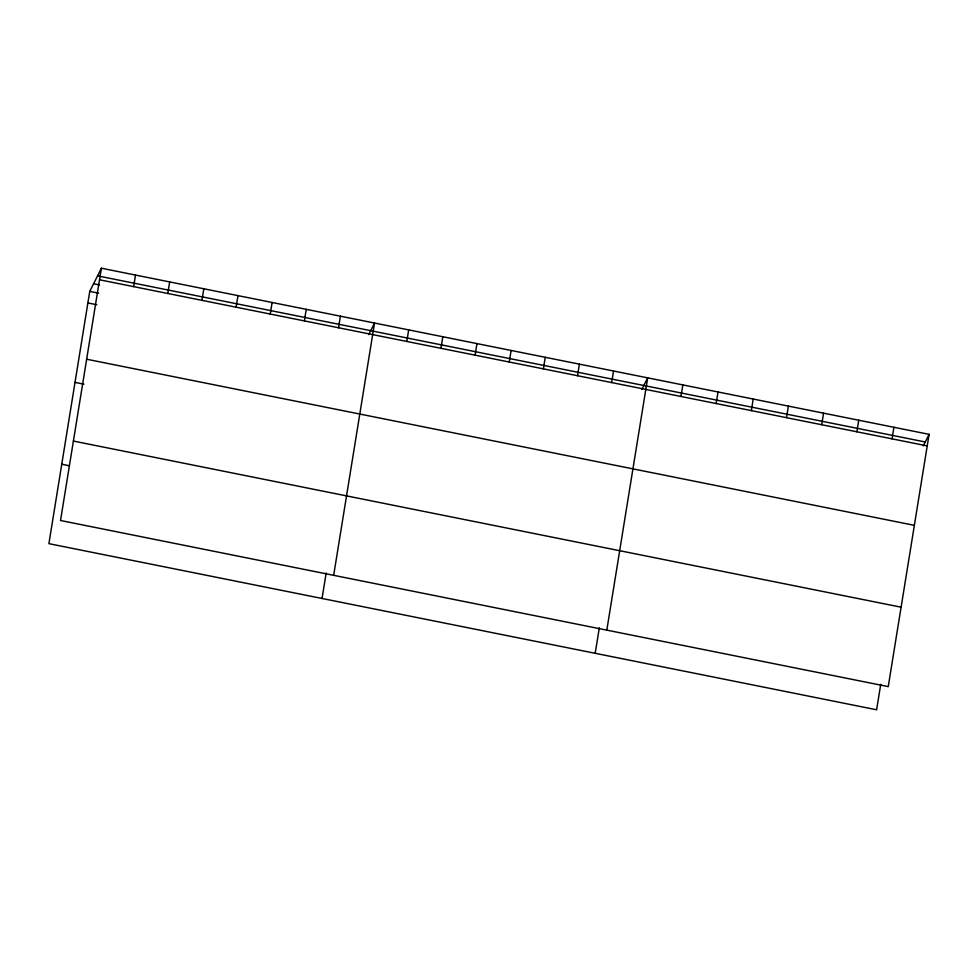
<?xml version="1.0" encoding="UTF-8"?>
<svg xmlns="http://www.w3.org/2000/svg" width="978" height="978" viewBox="0 0 978 978"><rect width="100%" height="100%" fill="white"/><g stroke="black" fill="none" stroke-linecap="round" stroke-linejoin="round"><path stroke-width="1.47" d="M101.394 268.216L60.526 520.504L888.244 686.617L929.1 434.342L101.394 268.216L89.756 291.383L48.9 543.658L876.606 709.784L880.738 684.294M133.656 286.64L135.526 275.075M167.8 293.498L169.671 281.921M201.945 300.344L203.815 288.779M236.089 307.202L237.96 295.625M270.234 314.048L272.104 302.483M304.378 320.906L306.248 309.341M338.522 327.752L340.393 316.187M322.043 598.475L326.175 572.998M333.669 575.321L374.537 323.046L368.718 334.623M406.799 341.456L408.682 329.892M440.944 348.315L442.814 336.75M475.088 355.161L476.958 343.596M509.232 362.019L511.103 350.454M543.377 368.865L545.247 357.3M577.521 375.723L579.392 364.158M611.666 382.569L613.536 371.004M595.186 653.304L599.318 627.815M606.812 630.138L647.68 377.863L641.861 389.44M680.981 396.481L682.852 384.916M716.165 403.547L718.035 391.982M751.336 410.601L753.207 399.036M786.52 417.667L788.39 406.102M821.691 424.721L823.562 413.156M856.875 431.787L858.745 420.222M892.046 438.841L893.916 427.276M923.281 445.919L929.1 434.342M97.555 275.857L925.261 441.983M99.511 279.781L927.23 445.907M93.595 283.742L99.536 284.928M89.756 291.383L98.668 293.168M87.886 302.948L96.798 304.733M86.651 359.219L914.357 525.345M75.025 382.386L83.925 384.171M73.399 441.066L901.105 607.191M61.761 464.22L69.194 465.711"/></g></svg>
